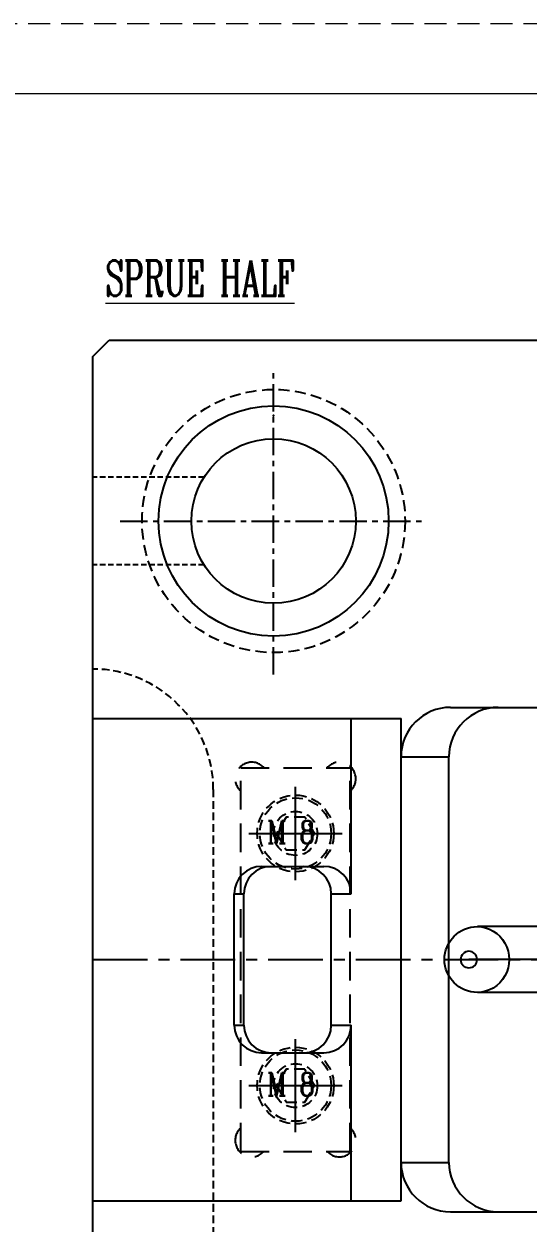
# Model space of a CAD drawing. Header units: millimetres. Extents: x 23490 to 24685, y -23248 to -22403.
# Drawn here: x 24276.1 to 24368.1, y -22621.6 to -22402.8 of the extents above; entities that cross this region are included whole.
import ezdxf

# ---------------------------------------------------------------- set-up
doc = ezdxf.new("R2010")
doc.units = ezdxf.units.MM
doc.header["$LTSCALE"] = 8
for name, pattern in [('ACAD_ISO08W100', [36, 24, -3, 6, -3]), ('CENTER', [2, 1.25, -0.25, 0.25, -0.25]), ('CENTER2', [1.125, 0.75, -0.125, 0.125, -0.125]), ('DASHED', [0.75, 0.5, -0.25]), ('HIDDEN', [0.375, 0.25, -0.125]), ('HIDDEN2', [0.1875, 0.125, -0.0625])]:
    doc.linetypes.add(name, pattern=pattern)
for name, color, linetype in [('cen', 1, 'CENTER'), ('CL', 1, 'Continuous'), ('hidden', 4, 'HIDDEN'), ('PIN', 5, 'Continuous'), ('SCREW', 52, 'HIDDEN'), ('SLIDE', 6, 'Continuous')]:
    doc.layers.add(name, color=color, linetype=linetype)
doc.layers.add('dim', color=3, linetype='Continuous', lineweight=15)
doc.layers.add('MBOM-ASSIS-LAYER', color=71, linetype='Continuous', lineweight=9)
doc.styles.add('ROMANC', font='RomanC.ttf', dxfattribs={"width": 0.8, "height": 7})

# ---------------------------------------------------------------- blocks, each defined once
blk = doc.blocks.new('20160817.140723')
at = {"layer": 'SLIDE'}
for p, q in [((-47.17, 0), (9.1, 0)), ((0, -32), (0, 0)), ((9.1, -88), (9.1, 0)), ((-16.34, -27), (-5, -27)), ((-21.34, -56), (-21.34, -32)), ((-21.34, -32), (-19.58, -32)), ((-19.58, -56), (-19.58, -32)), ((-3.64, -56), (-3.64, -32)), ((-3.64, -32), (0, -32)), ((-21.34, -56), (-19.58, -56)), ((-3.64, -56), (0, -56)), ((0, -88), (0, -56)), ((-16.34, -61), (-5, -61)), ((-47.17, -88), (9.1, -88))]:
    blk.add_line(p, q, dxfattribs=at)
for centre, start, end in [((-16.34, -32), 90, 180), ((-14.58, -32), 90, 180), ((-8.64, -32), 0, 90), ((-5, -32), 0, 90), ((-16.34, -56), 180, 270), ((-14.58, -56), 180, 270), ((-8.64, -56), 270, 0), ((-5, -56), 270, 0)]:
    blk.add_arc(centre, 5, start, end, dxfattribs=at)
blk = doc.blocks.new('cb_8')
at = {"linetype": 'HIDDEN'}
blk.add_circle((0, 0), 7, dxfattribs=at)
at = {"layer": 'SCREW', "linetype": 'CENTER2', "ltscale": 5}
for p, q in [((0, -8.5), (0, 8.5)), ((-8.5, 0), (8.5, 0))]:
    blk.add_line(p, q, dxfattribs=at)
at = {"layer": 'SCREW'}
blk.add_lwpolyline([(-1.73, 3), (-3.46, 0), (-1.73, -3), (1.73, -3), (3.46, 0), (1.73, 3)], close=True, dxfattribs=at)
for radius in [6.5, 4]:
    blk.add_circle((0, 0), radius, dxfattribs=at)
at = {"layer": 'dim', "style": 'ROMANC', "width": 0.8}
blk.add_text('M 8', height=4.186, dxfattribs=at).set_placement((-5.2, -1.86))
blk = doc.blocks.new('20160817.142513')
at = {"layer": 'CL', "linetype": 'ACAD_ISO08W100', "ltscale": 0.35}
for p, q in [((0, 9), (0, -9)), ((0, 0), (27.36, 0))]:
    blk.add_line(p, q, dxfattribs=at)
at = {"layer": 'PIN', "linetype": 'HIDDEN2'}
for p, q in [((0, 8.5), (2.07, 8.5)), ((2.07, 6), (13.97, 6)), ((2.07, -6), (13.97, -6)), ((0, -8.5), (2.07, -8.5))]:
    blk.add_line(p, q, dxfattribs=at)
at = {"layer": 'PIN'}
for p, q in [((13.97, 6), (25.81, 6)), ((13.97, -6), (25.81, -6))]:
    blk.add_line(p, q, dxfattribs=at)
blk.add_circle((27.36, 0), 1.5, dxfattribs=at)
at = {"layer": 'PIN', "linetype": 'HIDDEN2'}
for centre, major_axis, start_param, end_param in [((2.07, 0), (0, 8.5), 5.496057, 10.211906), ((0, 0), (0, -8.5), 3.141593, 6.283185), ((2.07, 0), (0, 6), 0, 3.141593)]:
    blk.add_ellipse(centre, major_axis=major_axis, ratio=0.965926, start_param=start_param, end_param=end_param, dxfattribs=at)
at = {"layer": 'PIN', "extrusion": (0, 0, -1)}
blk.add_ellipse((14.3, 0), major_axis=(-6.21, 0), ratio=0.965926, start_param=4.712389, end_param=7.853982, dxfattribs=at)
at = {"layer": 'PIN'}
for ratio, start_param, end_param in [(0.965926, 0, 3.141593), (1, 3.141593, 6.283185)]:
    blk.add_ellipse((25.81, 0), major_axis=(0, 6), ratio=ratio, start_param=start_param, end_param=end_param, dxfattribs=at)
blk = doc.blocks.new('20100617.142056')
at = {"layer": 'MBOM-ASSIS-LAYER', "linetype": 'DASHED'}
blk.add_line((0, 841), (-1189, 841), dxfattribs=at)
at = {"layer": 'MBOM-ASSIS-LAYER'}
blk.add_line((-12.7, 828.3), (-1176.3, 828.3), dxfattribs=at)

msp = doc.modelspace()

# ---------------------------------------------------------------- linework, layer by layer
for p, q in [((24288.661, -22463.491), (24291.661, -22460.491)), ((24291.661, -22460.491), (24635.661, -22460.491)), ((24288.661, -22807.491), (24288.661, -22463.491)), ((24353.926, -22527.491), (24383.661, -22527.491)), ((24344.926, -22610.491), (24344.926, -22536.491)), ((24344.926, -22536.491), (24353.661, -22536.491)), ((24353.661, -22610.491), (24353.661, -22536.491)), ((24344.926, -22610.491), (24353.661, -22610.491)), ((24353.926, -22619.491), (24383.661, -22619.491))]:
    msp.add_line(p, q)
at = {"color": 8, "linetype": 'HIDDEN', "ltscale": 0.5}
for p, q in [((24308.973, -22485.491), (24288.661, -22485.491)), ((24308.973, -22501.491), (24288.661, -22501.491))]:
    msp.add_line(p, q, dxfattribs=at)
at = {"color": 8, "linetype": 'HIDDEN', "ltscale": 0.7}
msp.add_line((24310.661, -22542.491), (24310.661, -22728.491), dxfattribs=at)
for radius in [21, 15]:
    msp.add_circle((24321.661, -22493.491), radius)
msp.add_arc((24288.661, -22542.491), 22, 0, 90, dxfattribs=at)
for centre, start, end in [((24353.926, -22536.491), 90, 180), ((24362.661, -22536.491), 90, 180), ((24353.926, -22610.491), 180, 270), ((24362.661, -22610.491), 180, 270)]:
    msp.add_arc(centre, 9, start, end)
msp.add_point((24321.661, -22474.231))
at = {"layer": 'cen', "ltscale": 0.5}
for p, q in [((24321.661, -22521.491), (24321.661, -22465.491)), ((24293.661, -22493.491), (24349.661, -22493.491))]:
    msp.add_line(p, q, dxfattribs=at)
at = {"layer": 'hidden'}
msp.add_circle((24321.661, -22493.491), 24, dxfattribs=at)
at = {"layer": 'SLIDE', "linetype": 'HIDDEN', "ltscale": 2.6}
for p, q in [((24315.661, -22608.491), (24315.661, -22538.491)), ((24315.661, -22538.491), (24335.661, -22538.491)), ((24335.661, -22608.491), (24335.661, -22538.491)), ((24315.661, -22608.491), (24335.661, -22608.491))]:
    msp.add_line(p, q, dxfattribs=at)
at = {"layer": 'SLIDE', "linetype": 'CENTER'}
msp.add_line((24288.661, -22573.491), (24383.661, -22573.491), dxfattribs=at)
at = {"layer": 'SLIDE', "linetype": 'HIDDEN', "ltscale": 2.6}
for centre, start, end in [((24317.661, -22540.491), 41.81031, 228.18969), ((24333.661, -22540.491), 311.81031, 138.18969), ((24317.661, -22606.491), 131.81031, 318.18969), ((24333.661, -22606.491), 221.81031, 48.18969)]:
    msp.add_arc(centre, 3, start, end, dxfattribs=at)

# ---------------------------------------------------------------- block references
at = {"layer": 'MBOM-ASSIS-LAYER', "xscale": 1.00471256586481, "yscale": 1.00471256586481, "zscale": 1.00471256586481}
msp.add_blockref('20100617.142056', (24684.771, -23247.769), dxfattribs=at)
at = {"layer": 'PIN', "xscale": -1}
msp.add_blockref('20160817.142513', (24384.661, -22573.491), dxfattribs=at)
at = {"layer": 'SCREW'}
for p in [(24325.661, -22550.491), (24325.661, -22596.491)]:
    msp.add_blockref('cb_8', p, dxfattribs=at)
at = {"layer": 'SLIDE'}
msp.add_blockref('20160817.140723', (24335.827, -22529.491), dxfattribs=at)

# ---------------------------------------------------------------- texts
at = {"layer": 'dim', "style": 'ROMANC', "width": 0.6}
msp.add_text('%%uSPRUE HALF', height=6.48, dxfattribs=at).set_placement((24290.988, -22452.415))

doc.saveas('drawing.dxf')
